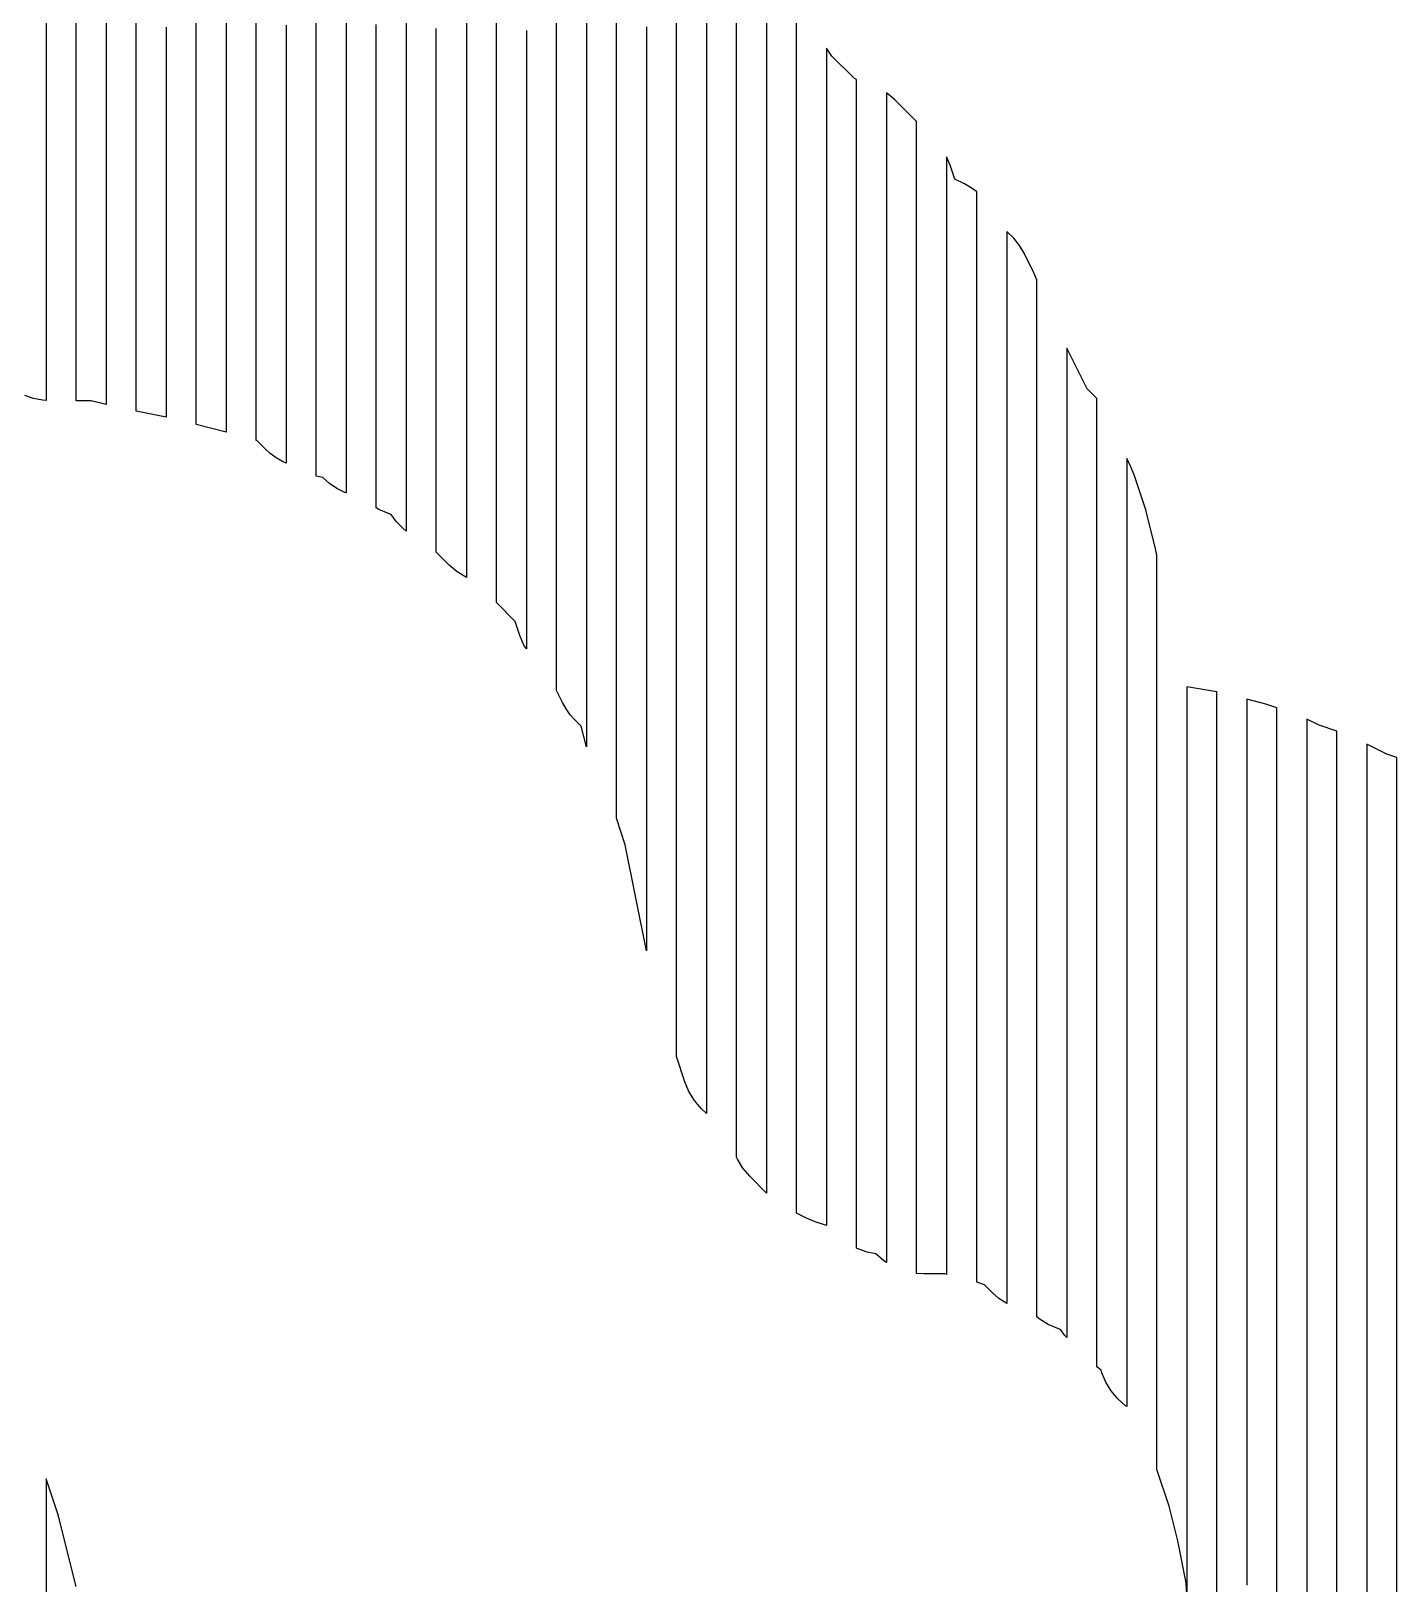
# Model space of a CAD drawing. Header units: metres. Extents: x -6 to 1890, y -8 to 898.
# Drawn here: x 1491.6 to 1673.6, y 435.6 to 642.5 of the extents above; entities that cross this region are included whole.
import ezdxf

# ---------------------------------------------------------------- set-up
doc = ezdxf.new("R2010")
doc.units = ezdxf.units.M
doc.layers.add('PASSADAS_COMPLETAS', color=1, linetype='CONTINUOUS')
doc.layers.add('PECAS_2D', color=3, linetype='CONTINUOUS')

msp = doc.modelspace()

# ---------------------------------------------------------------- linework, layer by layer
at = {"layer": 'PASSADAS_COMPLETAS'}
for points in [[(1493.578, 673.754), (1493.578, 606.275), (1493.578, 604.978), (1493.578, 603.68), (1493.578, 602.383), (1493.578, 601.085), (1493.578, 599.787), (1493.578, 598.49), (1493.578, 593.299), (1493.083, 593.331), (1491.91, 593.563), (1490.767, 593.95)], [(1501.578, 648.18), (1501.578, 603.071), (1501.578, 601.782), (1501.578, 600.493), (1501.578, 599.204), (1501.578, 597.916), (1501.578, 596.627), (1501.578, 592.76), (1499.599, 593.255), (1497.578, 593.255), (1497.578, 597.146), (1497.578, 598.443), (1497.578, 599.739), (1497.578, 601.036), (1497.578, 602.333), (1497.578, 603.63), (1497.578, 664.584)], [(1517.578, 644.949), (1517.578, 642.35), (1517.578, 639.752), (1517.578, 638.453), (1517.578, 637.153), (1517.578, 635.854), (1517.578, 634.555), (1517.578, 599.477), (1517.578, 598.178), (1517.578, 596.878), (1517.578, 595.579), (1517.578, 594.28), (1517.578, 592.981), (1517.578, 589.083), (1513.578, 590.083), (1513.578, 593.971), (1513.578, 595.267), (1513.578, 596.563), (1513.578, 597.859), (1513.578, 599.155), (1513.578, 600.451), (1513.578, 601.747), (1513.578, 634.145), (1513.578, 635.441), (1513.578, 636.737), (1513.578, 638.032), (1513.578, 639.328), (1513.578, 641.92), (1513.578, 649.696)], [(1589.578, 646.535), (1589.578, 640.078), (1589.578, 638.787), (1589.578, 636.204), (1589.578, 633.621), (1589.578, 631.039), (1589.578, 628.456), (1589.578, 625.873), (1589.578, 623.291), (1589.578, 620.708), (1589.578, 618.125), (1589.578, 615.543), (1589.578, 612.96), (1589.578, 610.377), (1589.578, 607.795), (1589.578, 605.212), (1589.578, 603.921), (1589.578, 602.629), (1589.578, 601.338), (1589.578, 600.047), (1589.578, 597.464), (1589.578, 507.071), (1589.578, 505.779), (1589.578, 503.197), (1589.578, 501.905), (1589.578, 500.614), (1589.578, 499.323), (1589.578, 498.031), (1589.578, 496.74), (1589.578, 487.701), (1587.352, 489.926), (1586.44, 490.991), (1585.699, 492.191), (1585.578, 492.477), (1585.578, 501.516), (1585.578, 502.808), (1585.578, 504.099), (1585.578, 505.39), (1585.578, 506.681), (1585.578, 507.973), (1585.578, 509.264), (1585.578, 510.555), (1585.578, 511.847), (1585.578, 513.138), (1585.578, 515.72), (1585.578, 517.012), (1585.578, 518.303), (1585.578, 600.945), (1585.578, 602.236), (1585.578, 603.527), (1585.578, 604.819), (1585.578, 606.11), (1585.578, 607.401), (1585.578, 609.984), (1585.578, 612.566), (1585.578, 615.149), (1585.578, 617.732), (1585.578, 620.314), (1585.578, 622.897), (1585.578, 625.479), (1585.578, 628.062), (1585.578, 630.644), (1585.578, 633.227), (1585.578, 635.81), (1585.578, 638.392), (1585.578, 640.975), (1585.578, 642.266), (1585.578, 648.722)], [(1509.578, 643.009), (1509.578, 641.71), (1509.578, 639.111), (1509.578, 637.812), (1509.578, 636.513), (1509.578, 635.214), (1509.578, 601.437), (1509.578, 600.138), (1509.578, 598.839), (1509.578, 597.54), (1509.578, 596.241), (1509.578, 594.942), (1509.578, 591.044), (1505.578, 591.844), (1505.578, 595.737), (1505.578, 597.034), (1505.578, 598.332), (1505.578, 599.629), (1505.578, 600.927), (1505.578, 602.224), (1505.578, 635.959), (1505.578, 637.257), (1505.578, 638.554), (1505.578, 639.852), (1505.578, 641.149), (1505.578, 642.447), (1505.578, 643.744)], [(1525.578, 643.306), (1525.578, 640.711), (1525.578, 638.117), (1525.578, 636.819), (1525.578, 635.522), (1525.578, 634.224), (1525.578, 632.927), (1525.578, 596.599), (1525.578, 595.301), (1525.578, 594.004), (1525.578, 592.706), (1525.578, 591.409), (1525.578, 590.112), (1525.578, 584.922), (1525.087, 585.167), (1524.24, 585.649), (1523.447, 586.221), (1522.722, 586.872), (1521.656, 587.938), (1521.578, 587.964), (1521.578, 591.849), (1521.578, 593.145), (1521.578, 594.44), (1521.578, 595.735), (1521.578, 597.03), (1521.578, 598.325), (1521.578, 634.588), (1521.578, 635.883), (1521.578, 637.179), (1521.578, 638.474), (1521.578, 639.769), (1521.578, 642.359), (1521.578, 644.949)], [(1533.578, 645.29), (1533.578, 641.431), (1533.578, 638.858), (1533.578, 636.286), (1533.578, 634.999), (1533.578, 633.713), (1533.578, 632.427), (1533.578, 631.14), (1533.578, 592.551), (1533.578, 591.264), (1533.578, 589.978), (1533.578, 588.692), (1533.578, 587.405), (1533.578, 580.974), (1533.381, 581.042), (1532.321, 581.572), (1531.342, 582.232), (1530.468, 583.004), (1529.578, 583.179), (1529.578, 588.371), (1529.578, 589.669), (1529.578, 590.968), (1529.578, 592.266), (1529.578, 593.564), (1529.578, 594.862), (1529.578, 597.458), (1529.578, 632.508), (1529.578, 633.806), (1529.578, 635.104), (1529.578, 636.402), (1529.578, 638.999), (1529.578, 641.595), (1529.578, 644.191)], [(1541.578, 643.621), (1541.578, 641.015), (1541.578, 638.41), (1541.578, 635.804), (1541.578, 634.502), (1541.578, 633.199), (1541.578, 631.896), (1541.578, 630.594), (1541.578, 629.291), (1541.578, 627.988), (1541.578, 588.906), (1541.578, 587.604), (1541.578, 586.301), (1541.578, 584.998), (1541.578, 583.695), (1541.578, 582.393), (1541.578, 575.879), (1541.148, 576.217), (1540.291, 577.106), (1539.57, 578.089), (1539.205, 578.211), (1537.913, 578.755), (1537.578, 578.962), (1537.578, 584.115), (1537.578, 585.404), (1537.578, 586.692), (1537.578, 587.98), (1537.578, 589.269), (1537.578, 590.557), (1537.578, 591.845), (1537.578, 629.206), (1537.578, 631.783), (1537.578, 633.071), (1537.578, 634.359), (1537.578, 635.648), (1537.578, 638.224), (1537.578, 640.801), (1537.578, 643.378)], [(1549.578, 644.485), (1549.578, 641.906), (1549.578, 639.327), (1549.578, 636.748), (1549.578, 634.169), (1549.578, 631.59), (1549.578, 630.3), (1549.578, 629.011), (1549.578, 627.721), (1549.578, 626.432), (1549.578, 625.142), (1549.578, 583.878), (1549.578, 582.589), (1549.578, 581.299), (1549.578, 580.01), (1549.578, 578.72), (1549.578, 577.431), (1549.578, 576.141), (1549.578, 569.694), (1548.346, 570.449), (1547.281, 571.361), (1545.578, 573.064), (1545.578, 579.526), (1545.578, 580.819), (1545.578, 582.111), (1545.578, 583.404), (1545.578, 584.696), (1545.578, 585.989), (1545.578, 587.281), (1545.578, 627.347), (1545.578, 628.639), (1545.578, 629.932), (1545.578, 631.224), (1545.578, 632.517), (1545.578, 635.102), (1545.578, 637.686), (1545.578, 640.271), (1545.578, 642.856)], [(1557.578, 642.56), (1557.578, 639.986), (1557.578, 637.412), (1557.578, 634.838), (1557.578, 632.264), (1557.578, 629.69), (1557.578, 628.403), (1557.578, 627.115), (1557.578, 625.828), (1557.578, 624.541), (1557.578, 623.254), (1557.578, 621.967), (1557.578, 578.206), (1557.578, 576.919), (1557.578, 575.632), (1557.578, 574.345), (1557.578, 573.058), (1557.578, 571.771), (1557.578, 570.484), (1557.578, 569.196), (1557.578, 560.187), (1557.261, 560.699), (1556.717, 561.992), (1556.103, 563.831), (1553.578, 566.357), (1553.578, 572.788), (1553.578, 574.074), (1553.578, 575.36), (1553.578, 576.646), (1553.578, 577.932), (1553.578, 579.218), (1553.578, 580.504), (1553.578, 581.791), (1553.578, 624.233), (1553.578, 625.52), (1553.578, 626.806), (1553.578, 628.092), (1553.578, 631.95), (1553.578, 634.523), (1553.578, 637.095), (1553.578, 639.667), (1553.578, 642.239), (1553.578, 644.812)], [(1565.578, 644.642), (1565.578, 642.042), (1565.578, 639.441), (1565.578, 636.841), (1565.578, 634.24), (1565.578, 631.64), (1565.578, 629.039), (1565.578, 626.439), (1565.578, 623.838), (1565.578, 622.538), (1565.578, 621.238), (1565.578, 619.937), (1565.578, 618.637), (1565.578, 617.337), (1565.578, 567.928), (1565.578, 566.627), (1565.578, 565.327), (1565.578, 564.027), (1565.578, 562.727), (1565.578, 561.426), (1565.578, 560.126), (1565.578, 558.826), (1565.578, 547.124), (1564.888, 549.876), (1564.085, 550.679), (1563.434, 551.404), (1562.863, 552.197), (1562.381, 553.044), (1561.578, 554.65), (1561.578, 564.944), (1561.578, 566.23), (1561.578, 567.517), (1561.578, 568.804), (1561.578, 570.091), (1561.578, 571.377), (1561.578, 573.951), (1561.578, 575.238), (1561.578, 620.274), (1561.578, 621.561), (1561.578, 622.848), (1561.578, 624.135), (1561.578, 626.708), (1561.578, 631.855), (1561.578, 634.429), (1561.578, 637.002), (1561.578, 639.576), (1561.578, 642.149), (1561.578, 644.723)], [(1573.578, 643.047), (1573.578, 640.456), (1573.578, 637.865), (1573.578, 635.274), (1573.578, 632.684), (1573.578, 630.093), (1573.578, 627.502), (1573.578, 624.911), (1573.578, 622.32), (1573.578, 619.729), (1573.578, 618.434), (1573.578, 617.139), (1573.578, 615.843), (1573.578, 614.548), (1573.578, 613.252), (1573.578, 554.959), (1573.578, 553.663), (1573.578, 552.368), (1573.578, 551.072), (1573.578, 549.777), (1573.578, 548.482), (1573.578, 547.186), (1573.578, 545.891), (1573.578, 544.595), (1573.578, 543.3), (1573.578, 519.982), (1570.756, 534.092), (1569.578, 537.626), (1569.578, 551.843), (1569.578, 553.135), (1569.578, 554.428), (1569.578, 555.72), (1569.578, 557.013), (1569.578, 558.305), (1569.578, 559.598), (1569.578, 560.89), (1569.578, 562.183), (1569.578, 564.767), (1569.578, 615.173), (1569.578, 616.465), (1569.578, 617.757), (1569.578, 619.05), (1569.578, 620.342), (1569.578, 622.927), (1569.578, 625.512), (1569.578, 628.097), (1569.578, 630.682), (1569.578, 633.267), (1569.578, 635.852), (1569.578, 639.729), (1569.578, 642.314), (1569.578, 644.899)], [(1581.578, 644.242), (1581.578, 641.659), (1581.578, 639.076), (1581.578, 636.492), (1581.578, 633.909), (1581.578, 631.326), (1581.578, 628.742), (1581.578, 626.159), (1581.578, 623.576), (1581.578, 620.992), (1581.578, 618.409), (1581.578, 615.826), (1581.578, 613.243), (1581.578, 610.659), (1581.578, 609.368), (1581.578, 608.076), (1581.578, 606.784), (1581.578, 605.493), (1581.578, 537.035), (1581.578, 535.744), (1581.578, 530.577), (1581.578, 529.285), (1581.578, 527.994), (1581.578, 524.119), (1581.578, 522.827), (1581.578, 521.536), (1581.578, 520.244), (1581.578, 517.661), (1581.578, 516.369), (1581.578, 515.077), (1581.578, 513.786), (1581.578, 512.494), (1581.578, 498.286), (1580.889, 498.975), (1579.977, 500.039), (1579.236, 501.239), (1578.691, 502.532), (1577.578, 505.871), (1577.578, 533.068), (1577.578, 534.364), (1577.578, 535.659), (1577.578, 536.954), (1577.578, 538.249), (1577.578, 539.544), (1577.578, 540.839), (1577.578, 542.134), (1577.578, 543.43), (1577.578, 544.725), (1577.578, 546.02), (1577.578, 547.315), (1577.578, 609.482), (1577.578, 610.777), (1577.578, 612.072), (1577.578, 613.367), (1577.578, 615.958), (1577.578, 618.548), (1577.578, 621.138), (1577.578, 623.728), (1577.578, 626.319), (1577.578, 628.909), (1577.578, 631.499), (1577.578, 634.09), (1577.578, 636.68), (1577.578, 639.27), (1577.578, 641.86), (1577.578, 644.451)], [(1649.578, 398.546), (1649.578, 445.319), (1649.578, 446.618), (1649.578, 447.917), (1649.578, 449.216), (1649.578, 450.516), (1649.578, 451.815), (1649.578, 453.114), (1649.578, 454.413), (1649.578, 455.713), (1649.578, 457.012), (1649.578, 458.311), (1649.578, 459.61), (1649.578, 464.807), (1649.578, 512.879), (1649.578, 514.179), (1649.578, 515.478), (1649.578, 516.777), (1649.578, 518.076), (1649.578, 520.675), (1649.578, 524.573), (1649.578, 527.171), (1649.578, 529.77), (1649.578, 532.368), (1649.578, 534.967), (1649.578, 537.565), (1649.578, 540.164), (1649.578, 542.762), (1649.578, 545.36), (1649.578, 547.959), (1649.578, 549.258), (1649.578, 554.455), (1645.578, 555.122), (1645.578, 549.919), (1645.578, 548.619), (1645.578, 546.017), (1645.578, 543.416), (1645.578, 540.815), (1645.578, 538.213), (1645.578, 535.612), (1645.578, 533.011), (1645.578, 530.409), (1645.578, 527.808), (1645.578, 525.207), (1645.578, 522.605), (1645.578, 520.004), (1645.578, 518.703), (1645.578, 517.403), (1645.578, 516.102), (1645.578, 514.801), (1645.578, 467.977), (1645.578, 466.676), (1645.578, 465.376), (1645.578, 464.075), (1645.578, 462.774), (1645.578, 461.474), (1645.578, 460.173), (1645.578, 458.872), (1645.578, 457.572), (1645.578, 456.271), (1645.578, 434.16), (1645.49, 435.75), (1644.366, 441.367), (1643.211, 445.988), (1641.578, 450.887), (1641.578, 462.547), (1641.578, 463.843), (1641.578, 465.138), (1641.578, 466.434), (1641.578, 467.73), (1641.578, 469.025), (1641.578, 470.321), (1641.578, 471.616), (1641.578, 472.912), (1641.578, 516.961), (1641.578, 518.257), (1641.578, 519.552), (1641.578, 520.848), (1641.578, 524.734), (1641.578, 527.326), (1641.578, 529.917), (1641.578, 532.508), (1641.578, 535.099), (1641.578, 537.69), (1641.578, 540.281), (1641.578, 542.872), (1641.578, 545.463), (1641.578, 549.35), (1641.578, 550.646), (1641.578, 572.67), (1641.394, 573.539), (1640.101, 578.71), (1639.906, 579.38), (1638.613, 583.258), (1638.119, 584.45), (1637.578, 585.533), (1637.578, 567.495), (1637.578, 566.207), (1637.578, 563.63), (1637.578, 561.053), (1637.578, 559.765), (1637.578, 558.476), (1637.578, 557.188), (1637.578, 555.899), (1637.578, 554.611), (1637.578, 553.323), (1637.578, 550.746), (1637.578, 549.457), (1637.578, 548.169), (1637.578, 546.881), (1637.578, 545.592), (1637.578, 544.304), (1637.578, 540.438), (1637.578, 537.862), (1637.578, 535.285), (1637.578, 532.708), (1637.578, 530.131), (1637.578, 527.554), (1637.578, 524.977), (1637.578, 522.401), (1637.578, 521.112), (1637.578, 519.824), (1637.578, 518.535), (1637.578, 477.306), (1637.578, 474.729), (1637.578, 473.441), (1637.578, 472.152), (1637.578, 470.864), (1637.578, 469.575), (1637.578, 468.287), (1637.578, 459.268), (1637.429, 459.364), (1636.396, 460.272), (1635.508, 461.332), (1634.795, 462.506), (1634.273, 463.753), (1634.151, 464.119), (1633.578, 464.528), (1633.578, 472.269), (1633.578, 473.559), (1633.578, 474.849), (1633.578, 476.139), (1633.578, 477.429), (1633.578, 478.719), (1633.578, 480.009), (1633.578, 518.709), (1633.578, 519.999), (1633.578, 521.289), (1633.578, 522.579), (1633.578, 525.159), (1633.578, 527.739), (1633.578, 530.319), (1633.578, 532.899), (1633.578, 536.769), (1633.578, 538.059), (1633.578, 539.349), (1633.578, 540.639), (1633.578, 541.929), (1633.578, 543.219), (1633.578, 544.509), (1633.578, 548.379), (1633.578, 549.669), (1633.578, 550.959), (1633.578, 553.539), (1633.578, 554.829), (1633.578, 557.409), (1633.578, 558.7), (1633.578, 559.99), (1633.578, 561.28), (1633.578, 563.86), (1633.578, 566.44), (1633.578, 569.02), (1633.578, 571.6), (1633.578, 572.89), (1633.578, 575.47), (1633.578, 578.05), (1633.578, 580.63), (1633.578, 581.92), (1633.578, 593.53), (1632.289, 594.819), (1629.578, 600.24), (1629.578, 591.195), (1629.578, 589.903), (1629.578, 587.318), (1629.578, 586.026), (1629.578, 583.441), (1629.578, 580.857), (1629.578, 578.273), (1629.578, 576.98), (1629.578, 574.396), (1629.578, 571.811), (1629.578, 569.227), (1629.578, 566.642), (1629.578, 564.058), (1629.578, 561.473), (1629.578, 560.181), (1629.578, 557.597), (1629.578, 555.012), (1629.578, 553.72), (1629.578, 551.136), (1629.578, 548.551), (1629.578, 547.259), (1629.578, 545.967), (1629.578, 544.674), (1629.578, 543.382), (1629.578, 542.09), (1629.578, 539.505), (1629.578, 538.213), (1629.578, 536.921), (1629.578, 535.629), (1629.578, 534.336), (1629.578, 533.044), (1629.578, 531.752), (1629.578, 530.46), (1629.578, 526.583), (1629.578, 523.999), (1629.578, 522.706), (1629.578, 521.414), (1629.578, 520.122), (1629.578, 482.647), (1629.578, 481.355), (1629.578, 480.063), (1629.578, 478.77), (1629.578, 477.478), (1629.578, 476.186), (1629.578, 474.894), (1629.578, 468.433), (1629.342, 468.696), (1628.76, 469.51), (1628.395, 469.631), (1627.103, 470.176), (1625.903, 470.918), (1625.578, 471.196), (1625.578, 476.361), (1625.578, 477.653), (1625.578, 478.944), (1625.578, 480.236), (1625.578, 481.527), (1625.578, 482.818), (1625.578, 520.268), (1625.578, 521.56), (1625.578, 522.851), (1625.578, 524.143), (1625.578, 526.725), (1625.578, 528.017), (1625.578, 529.308), (1625.578, 530.599), (1625.578, 531.891), (1625.578, 533.182), (1625.578, 535.765), (1625.578, 538.348), (1625.578, 539.639), (1625.578, 540.931), (1625.578, 542.222), (1625.578, 543.513), (1625.578, 546.096), (1625.578, 548.679), (1625.578, 549.97), (1625.578, 552.553), (1625.578, 555.136), (1625.578, 557.719), (1625.578, 560.301), (1625.578, 562.884), (1625.578, 565.467), (1625.578, 568.05), (1625.578, 570.632), (1625.578, 573.215), (1625.578, 575.798), (1625.578, 578.381), (1625.578, 580.963), (1625.578, 583.546), (1625.578, 586.129), (1625.578, 588.712), (1625.578, 592.586), (1625.578, 595.169), (1625.578, 597.751), (1625.578, 599.043), (1625.578, 609.374), (1625.193, 610.302), (1623.901, 612.888), (1623.28, 613.944), (1622.516, 614.916), (1621.578, 615.811), (1621.578, 606.721), (1621.578, 605.422), (1621.578, 602.825), (1621.578, 600.227), (1621.578, 597.63), (1621.578, 595.033), (1621.578, 592.436), (1621.578, 589.838), (1621.578, 587.241), (1621.578, 584.644), (1621.578, 582.046), (1621.578, 579.449), (1621.578, 576.852), (1621.578, 574.254), (1621.578, 571.657), (1621.578, 569.06), (1621.578, 566.462), (1621.578, 563.865), (1621.578, 561.268), (1621.578, 558.67), (1621.578, 556.073), (1621.578, 553.476), (1621.578, 550.878), (1621.578, 548.281), (1621.578, 545.684), (1621.578, 543.086), (1621.578, 541.788), (1621.578, 540.489), (1621.578, 539.19), (1621.578, 537.892), (1621.578, 536.593), (1621.578, 535.294), (1621.578, 533.996), (1621.578, 532.697), (1621.578, 531.398), (1621.578, 530.1), (1621.578, 527.503), (1621.578, 526.204), (1621.578, 524.905), (1621.578, 523.607), (1621.578, 522.308), (1621.578, 484.647), (1621.578, 483.348), (1621.578, 482.049), (1621.578, 480.751), (1621.578, 479.452), (1621.578, 478.153), (1621.578, 472.959), (1620.541, 473.647), (1619.668, 474.415), (1618.601, 475.481), (1617.578, 475.822), (1617.578, 479.713), (1617.578, 481.009), (1617.578, 482.306), (1617.578, 483.603), (1617.578, 484.9), (1617.578, 488.79), (1617.578, 545.849), (1617.578, 547.146), (1617.578, 548.443), (1617.578, 549.74), (1617.578, 551.037), (1617.578, 553.63), (1617.578, 554.927), (1617.578, 556.224), (1617.578, 558.817), (1617.578, 561.411), (1617.578, 564.005), (1617.578, 567.895), (1617.578, 570.489), (1617.578, 573.082), (1617.578, 575.676), (1617.578, 578.269), (1617.578, 580.863), (1617.578, 583.457), (1617.578, 586.05), (1617.578, 588.644), (1617.578, 591.237), (1617.578, 593.831), (1617.578, 596.424), (1617.578, 599.018), (1617.578, 601.612), (1617.578, 604.205), (1617.578, 606.799), (1617.578, 609.393), (1617.578, 610.689), (1617.578, 611.986), (1617.578, 621.064), (1616.967, 621.536), (1615.953, 622.128), (1614.667, 622.782), (1614.054, 624.622), (1613.578, 625.75), (1613.578, 617.982), (1613.578, 616.687), (1613.578, 614.098), (1613.578, 611.509), (1613.578, 608.919), (1613.578, 606.33), (1613.578, 603.741), (1613.578, 601.151), (1613.578, 598.562), (1613.578, 595.973), (1613.578, 593.383), (1613.578, 590.794), (1613.578, 588.205), (1613.578, 585.615), (1613.578, 583.026), (1613.578, 580.437), (1613.578, 577.847), (1613.578, 575.258), (1613.578, 572.669), (1613.578, 570.079), (1613.578, 567.49), (1613.578, 566.195), (1613.578, 564.901), (1613.578, 563.606), (1613.578, 562.311), (1613.578, 561.016), (1613.578, 559.722), (1613.578, 558.427), (1613.578, 487.22), (1613.578, 485.925), (1613.578, 484.631), (1613.578, 483.336), (1613.578, 482.041), (1613.578, 480.747), (1613.578, 476.863), (1613.349, 476.92), (1610.591, 476.92), (1609.578, 476.999), (1609.578, 482.157), (1609.578, 483.447), (1609.578, 484.736), (1609.578, 486.026), (1609.578, 487.315), (1609.578, 488.605), (1609.578, 489.894), (1609.578, 567.268), (1609.578, 568.557), (1609.578, 569.847), (1609.578, 571.136), (1609.578, 572.426), (1609.578, 573.716), (1609.578, 575.005), (1609.578, 580.163), (1609.578, 582.742), (1609.578, 585.322), (1609.578, 587.901), (1609.578, 590.48), (1609.578, 595.638), (1609.578, 598.217), (1609.578, 600.796), (1609.578, 603.375), (1609.578, 605.954), (1609.578, 608.534), (1609.578, 611.113), (1609.578, 613.692), (1609.578, 616.271), (1609.578, 618.85), (1609.578, 621.429), (1609.578, 622.719), (1609.578, 630.456), (1606.685, 633.349), (1605.578, 634.287), (1605.578, 626.496), (1605.578, 625.197), (1605.578, 622.6), (1605.578, 620.002), (1605.578, 617.405), (1605.578, 614.808), (1605.578, 612.211), (1605.578, 609.614), (1605.578, 607.016), (1605.578, 604.419), (1605.578, 601.822), (1605.578, 599.225), (1605.578, 596.627), (1605.578, 594.03), (1605.578, 591.433), (1605.578, 588.836), (1605.578, 586.238), (1605.578, 583.641), (1605.578, 582.343), (1605.578, 581.044), (1605.578, 579.745), (1605.578, 578.447), (1605.578, 577.148), (1605.578, 575.849), (1605.578, 491.439), (1605.578, 490.141), (1605.578, 488.842), (1605.578, 487.543), (1605.578, 486.245), (1605.578, 484.946), (1605.578, 483.648), (1605.578, 478.453), (1605.228, 478.668), (1604.147, 479.595), (1603.008, 479.831), (1601.895, 480.216), (1601.578, 480.374), (1601.578, 485.564), (1601.578, 486.861), (1601.578, 488.159), (1601.578, 489.456), (1601.578, 490.753), (1601.578, 492.051), (1601.578, 493.348), (1601.578, 581.573), (1601.578, 582.87), (1601.578, 585.465), (1601.578, 586.762), (1601.578, 588.06), (1601.578, 590.655), (1601.578, 593.249), (1601.578, 595.844), (1601.578, 598.439), (1601.578, 601.034), (1601.578, 603.629), (1601.578, 606.224), (1601.578, 608.818), (1601.578, 611.413), (1601.578, 614.008), (1601.578, 616.603), (1601.578, 619.198), (1601.578, 621.793), (1601.578, 624.387), (1601.578, 626.982), (1601.578, 629.577), (1601.578, 630.875), (1601.578, 636.064), (1601.288, 636.161), (1598.274, 639.175), (1597.578, 640.219), (1597.578, 633.737), (1597.578, 632.44), (1597.578, 629.847), (1597.578, 627.254), (1597.578, 624.661), (1597.578, 622.069), (1597.578, 619.476), (1597.578, 616.883), (1597.578, 614.29), (1597.578, 611.697), (1597.578, 609.104), (1597.578, 606.511), (1597.578, 603.919), (1597.578, 601.326), (1597.578, 598.733), (1597.578, 596.14), (1597.578, 593.547), (1597.578, 592.251), (1597.578, 590.954), (1597.578, 589.658), (1597.578, 588.361), (1597.578, 496.315), (1597.578, 495.019), (1597.578, 493.722), (1597.578, 492.426), (1597.578, 491.129), (1597.578, 489.833), (1597.578, 488.536), (1597.578, 483.351), (1596.08, 483.85), (1594.888, 484.344), (1593.578, 484.999), (1593.578, 491.445), (1593.578, 492.735), (1593.578, 494.024), (1593.578, 495.313), (1593.578, 496.603), (1593.578, 497.892), (1593.578, 499.181), (1593.578, 500.47), (1593.578, 501.76), (1593.578, 593.301), (1593.578, 594.59), (1593.578, 595.879), (1593.578, 597.169), (1593.578, 598.458), (1593.578, 599.747), (1593.578, 602.326), (1593.578, 604.905), (1593.578, 607.483), (1593.578, 610.062), (1593.578, 612.64), (1593.578, 615.219), (1593.578, 617.798), (1593.578, 620.376), (1593.578, 622.955), (1593.578, 625.534), (1593.578, 628.112), (1593.578, 630.691), (1593.578, 633.269), (1593.578, 635.848), (1593.578, 637.137), (1593.578, 644.873)], [(1657.578, 414.671), (1657.578, 436.749), (1657.578, 438.048), (1657.578, 509.478), (1657.578, 510.777), (1657.578, 512.076), (1657.578, 513.374), (1657.578, 515.972), (1657.578, 518.569), (1657.578, 521.167), (1657.578, 523.764), (1657.578, 526.362), (1657.578, 528.959), (1657.578, 531.556), (1657.578, 534.154), (1657.578, 536.751), (1657.578, 539.349), (1657.578, 541.946), (1657.578, 544.544), (1657.578, 545.842), (1657.578, 547.141), (1657.578, 552.336), (1656.125, 552.821), (1655.454, 553.016), (1653.578, 553.485), (1653.578, 548.298), (1653.578, 547.001), (1653.578, 544.407), (1653.578, 541.814), (1653.578, 539.22), (1653.578, 536.627), (1653.578, 534.033), (1653.578, 531.439), (1653.578, 528.846), (1653.578, 526.252), (1653.578, 523.659), (1653.578, 521.065), (1653.578, 518.471), (1653.578, 515.878), (1653.578, 514.581), (1653.578, 513.284), (1653.578, 511.987), (1653.578, 510.691), (1653.578, 453.632), (1653.578, 452.335), (1653.578, 448.444), (1653.578, 447.148), (1653.578, 443.257), (1653.578, 441.96), (1653.578, 440.664), (1653.578, 436.773), (1653.578, 435.476)], [(1665.578, 392.446), (1665.578, 501.294), (1665.578, 502.59), (1665.578, 503.885), (1665.578, 505.181), (1665.578, 506.477), (1665.578, 507.773), (1665.578, 510.364), (1665.578, 512.956), (1665.578, 515.548), (1665.578, 518.139), (1665.578, 520.731), (1665.578, 523.322), (1665.578, 525.914), (1665.578, 528.506), (1665.578, 531.097), (1665.578, 533.689), (1665.578, 537.576), (1665.578, 540.168), (1665.578, 542.76), (1665.578, 544.055), (1665.578, 549.239), (1663.201, 550.031), (1661.578, 550.842), (1661.578, 545.65), (1661.578, 544.352), (1661.578, 541.756), (1661.578, 539.16), (1661.578, 536.564), (1661.578, 533.968), (1661.578, 531.372), (1661.578, 528.776), (1661.578, 526.18), (1661.578, 523.584), (1661.578, 520.988), (1661.578, 518.392), (1661.578, 515.796), (1661.578, 513.2), (1661.578, 510.603), (1661.578, 509.305), (1661.578, 508.007), (1661.578, 506.709), (1661.578, 401.569)], [(1673.578, 393.365), (1673.578, 494.068), (1673.578, 495.359), (1673.578, 496.65), (1673.578, 497.941), (1673.578, 499.232), (1673.578, 501.814), (1673.578, 504.396), (1673.578, 506.978), (1673.578, 509.56), (1673.578, 512.143), (1673.578, 514.725), (1673.578, 517.307), (1673.578, 519.889), (1673.578, 522.471), (1673.578, 525.053), (1673.578, 527.635), (1673.578, 530.217), (1673.578, 532.8), (1673.578, 535.382), (1673.578, 537.964), (1673.578, 539.255), (1673.578, 540.546), (1673.578, 545.71), (1672.25, 546.153), (1669.578, 547.489), (1669.578, 542.314), (1669.578, 541.021), (1669.578, 538.433), (1669.578, 535.846), (1669.578, 533.258), (1669.578, 530.671), (1669.578, 528.084), (1669.578, 525.497), (1669.578, 521.616), (1669.578, 519.028), (1669.578, 516.441), (1669.578, 513.854), (1669.578, 511.266), (1669.578, 508.679), (1669.578, 506.092), (1669.578, 503.504), (1669.578, 502.211), (1669.578, 500.917), (1669.578, 499.623), (1669.578, 498.33), (1669.578, 388.368)], [(1497.578, 435.281), (1495.329, 444.278), (1495.133, 444.949), (1493.578, 449.615), (1493.578, 431.398)]]:
    msp.add_lwpolyline(points, dxfattribs=at)
at = {"layer": 'PECAS_2D'}
for points in [[(1493.578, 673.754), (1493.578, 606.275), (1493.578, 604.978), (1493.578, 603.68), (1493.578, 602.383), (1493.578, 601.085), (1493.578, 599.787), (1493.578, 598.49), (1493.578, 593.299), (1493.083, 593.331), (1491.91, 593.563), (1490.767, 593.95)], [(1501.578, 648.18), (1501.578, 603.071), (1501.578, 601.782), (1501.578, 600.493), (1501.578, 599.204), (1501.578, 597.916), (1501.578, 596.627), (1501.578, 592.76), (1499.599, 593.255), (1497.578, 593.255), (1497.578, 597.146), (1497.578, 598.443), (1497.578, 599.739), (1497.578, 601.036), (1497.578, 602.333), (1497.578, 603.63), (1497.578, 664.584)], [(1517.578, 644.949), (1517.578, 642.35), (1517.578, 639.752), (1517.578, 638.453), (1517.578, 637.153), (1517.578, 635.854), (1517.578, 634.555), (1517.578, 599.477), (1517.578, 598.178), (1517.578, 596.878), (1517.578, 595.579), (1517.578, 594.28), (1517.578, 592.981), (1517.578, 589.083), (1513.578, 590.083), (1513.578, 593.971), (1513.578, 595.267), (1513.578, 596.563), (1513.578, 597.859), (1513.578, 599.155), (1513.578, 600.451), (1513.578, 601.747), (1513.578, 634.145), (1513.578, 635.441), (1513.578, 636.737), (1513.578, 638.032), (1513.578, 639.328), (1513.578, 641.92), (1513.578, 649.696)], [(1589.578, 646.535), (1589.578, 640.078), (1589.578, 638.787), (1589.578, 636.204), (1589.578, 633.621), (1589.578, 631.039), (1589.578, 628.456), (1589.578, 625.873), (1589.578, 623.291), (1589.578, 620.708), (1589.578, 618.125), (1589.578, 615.543), (1589.578, 612.96), (1589.578, 610.377), (1589.578, 607.795), (1589.578, 605.212), (1589.578, 603.921), (1589.578, 602.629), (1589.578, 601.338), (1589.578, 600.047), (1589.578, 597.464), (1589.578, 507.071), (1589.578, 505.779), (1589.578, 503.197), (1589.578, 501.905), (1589.578, 500.614), (1589.578, 499.323), (1589.578, 498.031), (1589.578, 496.74), (1589.578, 487.701), (1587.352, 489.926), (1586.44, 490.991), (1585.699, 492.191), (1585.578, 492.477), (1585.578, 501.516), (1585.578, 502.808), (1585.578, 504.099), (1585.578, 505.39), (1585.578, 506.681), (1585.578, 507.973), (1585.578, 509.264), (1585.578, 510.555), (1585.578, 511.847), (1585.578, 513.138), (1585.578, 515.72), (1585.578, 517.012), (1585.578, 518.303), (1585.578, 600.945), (1585.578, 602.236), (1585.578, 603.527), (1585.578, 604.819), (1585.578, 606.11), (1585.578, 607.401), (1585.578, 609.984), (1585.578, 612.566), (1585.578, 615.149), (1585.578, 617.732), (1585.578, 620.314), (1585.578, 622.897), (1585.578, 625.479), (1585.578, 628.062), (1585.578, 630.644), (1585.578, 633.227), (1585.578, 635.81), (1585.578, 638.392), (1585.578, 640.975), (1585.578, 642.266), (1585.578, 648.722)], [(1509.578, 643.009), (1509.578, 641.71), (1509.578, 639.111), (1509.578, 637.812), (1509.578, 636.513), (1509.578, 635.214), (1509.578, 601.437), (1509.578, 600.138), (1509.578, 598.839), (1509.578, 597.54), (1509.578, 596.241), (1509.578, 594.942), (1509.578, 591.044), (1505.578, 591.844), (1505.578, 595.737), (1505.578, 597.034), (1505.578, 598.332), (1505.578, 599.629), (1505.578, 600.927), (1505.578, 602.224), (1505.578, 635.959), (1505.578, 637.257), (1505.578, 638.554), (1505.578, 639.852), (1505.578, 641.149), (1505.578, 642.447), (1505.578, 643.744)], [(1525.578, 643.306), (1525.578, 640.711), (1525.578, 638.117), (1525.578, 636.819), (1525.578, 635.522), (1525.578, 634.224), (1525.578, 632.927), (1525.578, 596.599), (1525.578, 595.301), (1525.578, 594.004), (1525.578, 592.706), (1525.578, 591.409), (1525.578, 590.112), (1525.578, 584.922), (1525.087, 585.167), (1524.24, 585.649), (1523.447, 586.221), (1522.722, 586.872), (1521.656, 587.938), (1521.578, 587.964), (1521.578, 591.849), (1521.578, 593.145), (1521.578, 594.44), (1521.578, 595.735), (1521.578, 597.03), (1521.578, 598.325), (1521.578, 634.588), (1521.578, 635.883), (1521.578, 637.179), (1521.578, 638.474), (1521.578, 639.769), (1521.578, 642.359), (1521.578, 644.949)], [(1533.578, 645.29), (1533.578, 641.431), (1533.578, 638.858), (1533.578, 636.286), (1533.578, 634.999), (1533.578, 633.713), (1533.578, 632.427), (1533.578, 631.14), (1533.578, 592.551), (1533.578, 591.264), (1533.578, 589.978), (1533.578, 588.692), (1533.578, 587.405), (1533.578, 580.974), (1533.381, 581.042), (1532.321, 581.572), (1531.342, 582.232), (1530.468, 583.004), (1529.578, 583.179), (1529.578, 588.371), (1529.578, 589.669), (1529.578, 590.968), (1529.578, 592.266), (1529.578, 593.564), (1529.578, 594.862), (1529.578, 597.458), (1529.578, 632.508), (1529.578, 633.806), (1529.578, 635.104), (1529.578, 636.402), (1529.578, 638.999), (1529.578, 641.595), (1529.578, 644.191)], [(1541.578, 643.621), (1541.578, 641.015), (1541.578, 638.41), (1541.578, 635.804), (1541.578, 634.502), (1541.578, 633.199), (1541.578, 631.896), (1541.578, 630.594), (1541.578, 629.291), (1541.578, 627.988), (1541.578, 588.906), (1541.578, 587.604), (1541.578, 586.301), (1541.578, 584.998), (1541.578, 583.695), (1541.578, 582.393), (1541.578, 575.879), (1541.148, 576.217), (1540.291, 577.106), (1539.57, 578.089), (1539.205, 578.211), (1537.913, 578.755), (1537.578, 578.962), (1537.578, 584.115), (1537.578, 585.404), (1537.578, 586.692), (1537.578, 587.98), (1537.578, 589.269), (1537.578, 590.557), (1537.578, 591.845), (1537.578, 629.206), (1537.578, 631.783), (1537.578, 633.071), (1537.578, 634.359), (1537.578, 635.648), (1537.578, 638.224), (1537.578, 640.801), (1537.578, 643.378)], [(1549.578, 644.485), (1549.578, 641.906), (1549.578, 639.327), (1549.578, 636.748), (1549.578, 634.169), (1549.578, 631.59), (1549.578, 630.3), (1549.578, 629.011), (1549.578, 627.721), (1549.578, 626.432), (1549.578, 625.142), (1549.578, 583.878), (1549.578, 582.589), (1549.578, 581.299), (1549.578, 580.01), (1549.578, 578.72), (1549.578, 577.431), (1549.578, 576.141), (1549.578, 569.694), (1548.346, 570.449), (1547.281, 571.361), (1545.578, 573.064), (1545.578, 579.526), (1545.578, 580.819), (1545.578, 582.111), (1545.578, 583.404), (1545.578, 584.696), (1545.578, 585.989), (1545.578, 587.281), (1545.578, 627.347), (1545.578, 628.639), (1545.578, 629.932), (1545.578, 631.224), (1545.578, 632.517), (1545.578, 635.102), (1545.578, 637.686), (1545.578, 640.271), (1545.578, 642.856)], [(1557.578, 642.56), (1557.578, 639.986), (1557.578, 637.412), (1557.578, 634.838), (1557.578, 632.264), (1557.578, 629.69), (1557.578, 628.403), (1557.578, 627.115), (1557.578, 625.828), (1557.578, 624.541), (1557.578, 623.254), (1557.578, 621.967), (1557.578, 578.206), (1557.578, 576.919), (1557.578, 575.632), (1557.578, 574.345), (1557.578, 573.058), (1557.578, 571.771), (1557.578, 570.484), (1557.578, 569.196), (1557.578, 560.187), (1557.261, 560.699), (1556.717, 561.992), (1556.103, 563.831), (1553.578, 566.357), (1553.578, 572.788), (1553.578, 574.074), (1553.578, 575.36), (1553.578, 576.646), (1553.578, 577.932), (1553.578, 579.218), (1553.578, 580.504), (1553.578, 581.791), (1553.578, 624.233), (1553.578, 625.52), (1553.578, 626.806), (1553.578, 628.092), (1553.578, 631.95), (1553.578, 634.523), (1553.578, 637.095), (1553.578, 639.667), (1553.578, 642.239), (1553.578, 644.812)], [(1565.578, 644.642), (1565.578, 642.042), (1565.578, 639.441), (1565.578, 636.841), (1565.578, 634.24), (1565.578, 631.64), (1565.578, 629.039), (1565.578, 626.439), (1565.578, 623.838), (1565.578, 622.538), (1565.578, 621.238), (1565.578, 619.937), (1565.578, 618.637), (1565.578, 617.337), (1565.578, 567.928), (1565.578, 566.627), (1565.578, 565.327), (1565.578, 564.027), (1565.578, 562.727), (1565.578, 561.426), (1565.578, 560.126), (1565.578, 558.826), (1565.578, 547.124), (1564.888, 549.876), (1564.085, 550.679), (1563.434, 551.404), (1562.863, 552.197), (1562.381, 553.044), (1561.578, 554.65), (1561.578, 564.944), (1561.578, 566.23), (1561.578, 567.517), (1561.578, 568.804), (1561.578, 570.091), (1561.578, 571.377), (1561.578, 573.951), (1561.578, 575.238), (1561.578, 620.274), (1561.578, 621.561), (1561.578, 622.848), (1561.578, 624.135), (1561.578, 626.708), (1561.578, 631.855), (1561.578, 634.429), (1561.578, 637.002), (1561.578, 639.576), (1561.578, 642.149), (1561.578, 644.723)], [(1573.578, 643.047), (1573.578, 640.456), (1573.578, 637.865), (1573.578, 635.274), (1573.578, 632.684), (1573.578, 630.093), (1573.578, 627.502), (1573.578, 624.911), (1573.578, 622.32), (1573.578, 619.729), (1573.578, 618.434), (1573.578, 617.139), (1573.578, 615.843), (1573.578, 614.548), (1573.578, 613.252), (1573.578, 554.959), (1573.578, 553.663), (1573.578, 552.368), (1573.578, 551.072), (1573.578, 549.777), (1573.578, 548.482), (1573.578, 547.186), (1573.578, 545.891), (1573.578, 544.595), (1573.578, 543.3), (1573.578, 519.982), (1570.756, 534.092), (1569.578, 537.626), (1569.578, 551.843), (1569.578, 553.135), (1569.578, 554.428), (1569.578, 555.72), (1569.578, 557.013), (1569.578, 558.305), (1569.578, 559.598), (1569.578, 560.89), (1569.578, 562.183), (1569.578, 564.767), (1569.578, 615.173), (1569.578, 616.465), (1569.578, 617.757), (1569.578, 619.05), (1569.578, 620.342), (1569.578, 622.927), (1569.578, 625.512), (1569.578, 628.097), (1569.578, 630.682), (1569.578, 633.267), (1569.578, 635.852), (1569.578, 639.729), (1569.578, 642.314), (1569.578, 644.899)], [(1581.578, 644.242), (1581.578, 641.659), (1581.578, 639.076), (1581.578, 636.492), (1581.578, 633.909), (1581.578, 631.326), (1581.578, 628.742), (1581.578, 626.159), (1581.578, 623.576), (1581.578, 620.992), (1581.578, 618.409), (1581.578, 615.826), (1581.578, 613.243), (1581.578, 610.659), (1581.578, 609.368), (1581.578, 608.076), (1581.578, 606.784), (1581.578, 605.493), (1581.578, 537.035), (1581.578, 535.744), (1581.578, 530.577), (1581.578, 529.285), (1581.578, 527.994), (1581.578, 524.119), (1581.578, 522.827), (1581.578, 521.536), (1581.578, 520.244), (1581.578, 517.661), (1581.578, 516.369), (1581.578, 515.077), (1581.578, 513.786), (1581.578, 512.494), (1581.578, 498.286), (1580.889, 498.975), (1579.977, 500.039), (1579.236, 501.239), (1578.691, 502.532), (1577.578, 505.871), (1577.578, 533.068), (1577.578, 534.364), (1577.578, 535.659), (1577.578, 536.954), (1577.578, 538.249), (1577.578, 539.544), (1577.578, 540.839), (1577.578, 542.134), (1577.578, 543.43), (1577.578, 544.725), (1577.578, 546.02), (1577.578, 547.315), (1577.578, 609.482), (1577.578, 610.777), (1577.578, 612.072), (1577.578, 613.367), (1577.578, 615.958), (1577.578, 618.548), (1577.578, 621.138), (1577.578, 623.728), (1577.578, 626.319), (1577.578, 628.909), (1577.578, 631.499), (1577.578, 634.09), (1577.578, 636.68), (1577.578, 639.27), (1577.578, 641.86), (1577.578, 644.451)], [(1649.578, 398.546), (1649.578, 445.319), (1649.578, 446.618), (1649.578, 447.917), (1649.578, 449.216), (1649.578, 450.516), (1649.578, 451.815), (1649.578, 453.114), (1649.578, 454.413), (1649.578, 455.713), (1649.578, 457.012), (1649.578, 458.311), (1649.578, 459.61), (1649.578, 464.807), (1649.578, 512.879), (1649.578, 514.179), (1649.578, 515.478), (1649.578, 516.777), (1649.578, 518.076), (1649.578, 520.675), (1649.578, 524.573), (1649.578, 527.171), (1649.578, 529.77), (1649.578, 532.368), (1649.578, 534.967), (1649.578, 537.565), (1649.578, 540.164), (1649.578, 542.762), (1649.578, 545.36), (1649.578, 547.959), (1649.578, 549.258), (1649.578, 554.455), (1645.578, 555.122), (1645.578, 549.919), (1645.578, 548.619), (1645.578, 546.017), (1645.578, 543.416), (1645.578, 540.815), (1645.578, 538.213), (1645.578, 535.612), (1645.578, 533.011), (1645.578, 530.409), (1645.578, 527.808), (1645.578, 525.207), (1645.578, 522.605), (1645.578, 520.004), (1645.578, 518.703), (1645.578, 517.403), (1645.578, 516.102), (1645.578, 514.801), (1645.578, 467.977), (1645.578, 466.676), (1645.578, 465.376), (1645.578, 464.075), (1645.578, 462.774), (1645.578, 461.474), (1645.578, 460.173), (1645.578, 458.872), (1645.578, 457.572), (1645.578, 456.271), (1645.578, 434.16), (1645.49, 435.75), (1644.366, 441.367), (1643.211, 445.988), (1641.578, 450.887), (1641.578, 462.547), (1641.578, 463.843), (1641.578, 465.138), (1641.578, 466.434), (1641.578, 467.73), (1641.578, 469.025), (1641.578, 470.321), (1641.578, 471.616), (1641.578, 472.912), (1641.578, 516.961), (1641.578, 518.257), (1641.578, 519.552), (1641.578, 520.848), (1641.578, 524.734), (1641.578, 527.326), (1641.578, 529.917), (1641.578, 532.508), (1641.578, 535.099), (1641.578, 537.69), (1641.578, 540.281), (1641.578, 542.872), (1641.578, 545.463), (1641.578, 549.35), (1641.578, 550.646), (1641.578, 572.67), (1641.394, 573.539), (1640.101, 578.71), (1639.906, 579.38), (1638.613, 583.258), (1638.119, 584.45), (1637.578, 585.533), (1637.578, 567.495), (1637.578, 566.207), (1637.578, 563.63), (1637.578, 561.053), (1637.578, 559.765), (1637.578, 558.476), (1637.578, 557.188), (1637.578, 555.899), (1637.578, 554.611), (1637.578, 553.323), (1637.578, 550.746), (1637.578, 549.457), (1637.578, 548.169), (1637.578, 546.881), (1637.578, 545.592), (1637.578, 544.304), (1637.578, 540.438), (1637.578, 537.862), (1637.578, 535.285), (1637.578, 532.708), (1637.578, 530.131), (1637.578, 527.554), (1637.578, 524.977), (1637.578, 522.401), (1637.578, 521.112), (1637.578, 519.824), (1637.578, 518.535), (1637.578, 477.306), (1637.578, 474.729), (1637.578, 473.441), (1637.578, 472.152), (1637.578, 470.864), (1637.578, 469.575), (1637.578, 468.287), (1637.578, 459.268), (1637.429, 459.364), (1636.396, 460.272), (1635.508, 461.332), (1634.795, 462.506), (1634.273, 463.753), (1634.151, 464.119), (1633.578, 464.528), (1633.578, 472.269), (1633.578, 473.559), (1633.578, 474.849), (1633.578, 476.139), (1633.578, 477.429), (1633.578, 478.719), (1633.578, 480.009), (1633.578, 518.709), (1633.578, 519.999), (1633.578, 521.289), (1633.578, 522.579), (1633.578, 525.159), (1633.578, 527.739), (1633.578, 530.319), (1633.578, 532.899), (1633.578, 536.769), (1633.578, 538.059), (1633.578, 539.349), (1633.578, 540.639), (1633.578, 541.929), (1633.578, 543.219), (1633.578, 544.509), (1633.578, 548.379), (1633.578, 549.669), (1633.578, 550.959), (1633.578, 553.539), (1633.578, 554.829), (1633.578, 557.409), (1633.578, 558.7), (1633.578, 559.99), (1633.578, 561.28), (1633.578, 563.86), (1633.578, 566.44), (1633.578, 569.02), (1633.578, 571.6), (1633.578, 572.89), (1633.578, 575.47), (1633.578, 578.05), (1633.578, 580.63), (1633.578, 581.92), (1633.578, 593.53), (1632.289, 594.819), (1629.578, 600.24), (1629.578, 591.195), (1629.578, 589.903), (1629.578, 587.318), (1629.578, 586.026), (1629.578, 583.441), (1629.578, 580.857), (1629.578, 578.273), (1629.578, 576.98), (1629.578, 574.396), (1629.578, 571.811), (1629.578, 569.227), (1629.578, 566.642), (1629.578, 564.058), (1629.578, 561.473), (1629.578, 560.181), (1629.578, 557.597), (1629.578, 555.012), (1629.578, 553.72), (1629.578, 551.136), (1629.578, 548.551), (1629.578, 547.259), (1629.578, 545.967), (1629.578, 544.674), (1629.578, 543.382), (1629.578, 542.09), (1629.578, 539.505), (1629.578, 538.213), (1629.578, 536.921), (1629.578, 535.629), (1629.578, 534.336), (1629.578, 533.044), (1629.578, 531.752), (1629.578, 530.46), (1629.578, 526.583), (1629.578, 523.999), (1629.578, 522.706), (1629.578, 521.414), (1629.578, 520.122), (1629.578, 482.647), (1629.578, 481.355), (1629.578, 480.063), (1629.578, 478.77), (1629.578, 477.478), (1629.578, 476.186), (1629.578, 474.894), (1629.578, 468.433), (1629.342, 468.696), (1628.76, 469.51), (1628.395, 469.631), (1627.103, 470.176), (1625.903, 470.918), (1625.578, 471.196), (1625.578, 476.361), (1625.578, 477.653), (1625.578, 478.944), (1625.578, 480.236), (1625.578, 481.527), (1625.578, 482.818), (1625.578, 520.268), (1625.578, 521.56), (1625.578, 522.851), (1625.578, 524.143), (1625.578, 526.725), (1625.578, 528.017), (1625.578, 529.308), (1625.578, 530.599), (1625.578, 531.891), (1625.578, 533.182), (1625.578, 535.765), (1625.578, 538.348), (1625.578, 539.639), (1625.578, 540.931), (1625.578, 542.222), (1625.578, 543.513), (1625.578, 546.096), (1625.578, 548.679), (1625.578, 549.97), (1625.578, 552.553), (1625.578, 555.136), (1625.578, 557.719), (1625.578, 560.301), (1625.578, 562.884), (1625.578, 565.467), (1625.578, 568.05), (1625.578, 570.632), (1625.578, 573.215), (1625.578, 575.798), (1625.578, 578.381), (1625.578, 580.963), (1625.578, 583.546), (1625.578, 586.129), (1625.578, 588.712), (1625.578, 592.586), (1625.578, 595.169), (1625.578, 597.751), (1625.578, 599.043), (1625.578, 609.374), (1625.193, 610.302), (1623.901, 612.888), (1623.28, 613.944), (1622.516, 614.916), (1621.578, 615.811), (1621.578, 606.721), (1621.578, 605.422), (1621.578, 602.825), (1621.578, 600.227), (1621.578, 597.63), (1621.578, 595.033), (1621.578, 592.436), (1621.578, 589.838), (1621.578, 587.241), (1621.578, 584.644), (1621.578, 582.046), (1621.578, 579.449), (1621.578, 576.852), (1621.578, 574.254), (1621.578, 571.657), (1621.578, 569.06), (1621.578, 566.462), (1621.578, 563.865), (1621.578, 561.268), (1621.578, 558.67), (1621.578, 556.073), (1621.578, 553.476), (1621.578, 550.878), (1621.578, 548.281), (1621.578, 545.684), (1621.578, 543.086), (1621.578, 541.788), (1621.578, 540.489), (1621.578, 539.19), (1621.578, 537.892), (1621.578, 536.593), (1621.578, 535.294), (1621.578, 533.996), (1621.578, 532.697), (1621.578, 531.398), (1621.578, 530.1), (1621.578, 527.503), (1621.578, 526.204), (1621.578, 524.905), (1621.578, 523.607), (1621.578, 522.308), (1621.578, 484.647), (1621.578, 483.348), (1621.578, 482.049), (1621.578, 480.751), (1621.578, 479.452), (1621.578, 478.153), (1621.578, 472.959), (1620.541, 473.647), (1619.668, 474.415), (1618.601, 475.481), (1617.578, 475.822), (1617.578, 479.713), (1617.578, 481.009), (1617.578, 482.306), (1617.578, 483.603), (1617.578, 484.9), (1617.578, 488.79), (1617.578, 545.849), (1617.578, 547.146), (1617.578, 548.443), (1617.578, 549.74), (1617.578, 551.037), (1617.578, 553.63), (1617.578, 554.927), (1617.578, 556.224), (1617.578, 558.817), (1617.578, 561.411), (1617.578, 564.005), (1617.578, 567.895), (1617.578, 570.489), (1617.578, 573.082), (1617.578, 575.676), (1617.578, 578.269), (1617.578, 580.863), (1617.578, 583.457), (1617.578, 586.05), (1617.578, 588.644), (1617.578, 591.237), (1617.578, 593.831), (1617.578, 596.424), (1617.578, 599.018), (1617.578, 601.612), (1617.578, 604.205), (1617.578, 606.799), (1617.578, 609.393), (1617.578, 610.689), (1617.578, 611.986), (1617.578, 621.064), (1616.967, 621.536), (1615.953, 622.128), (1614.667, 622.782), (1614.054, 624.622), (1613.578, 625.75), (1613.578, 617.982), (1613.578, 616.687), (1613.578, 614.098), (1613.578, 611.509), (1613.578, 608.919), (1613.578, 606.33), (1613.578, 603.741), (1613.578, 601.151), (1613.578, 598.562), (1613.578, 595.973), (1613.578, 593.383), (1613.578, 590.794), (1613.578, 588.205), (1613.578, 585.615), (1613.578, 583.026), (1613.578, 580.437), (1613.578, 577.847), (1613.578, 575.258), (1613.578, 572.669), (1613.578, 570.079), (1613.578, 567.49), (1613.578, 566.195), (1613.578, 564.901), (1613.578, 563.606), (1613.578, 562.311), (1613.578, 561.016), (1613.578, 559.722), (1613.578, 558.427), (1613.578, 487.22), (1613.578, 485.925), (1613.578, 484.631), (1613.578, 483.336), (1613.578, 482.041), (1613.578, 480.747), (1613.578, 476.863), (1613.349, 476.92), (1610.591, 476.92), (1609.578, 476.999), (1609.578, 482.157), (1609.578, 483.447), (1609.578, 484.736), (1609.578, 486.026), (1609.578, 487.315), (1609.578, 488.605), (1609.578, 489.894), (1609.578, 567.268), (1609.578, 568.557), (1609.578, 569.847), (1609.578, 571.136), (1609.578, 572.426), (1609.578, 573.716), (1609.578, 575.005), (1609.578, 580.163), (1609.578, 582.742), (1609.578, 585.322), (1609.578, 587.901), (1609.578, 590.48), (1609.578, 595.638), (1609.578, 598.217), (1609.578, 600.796), (1609.578, 603.375), (1609.578, 605.954), (1609.578, 608.534), (1609.578, 611.113), (1609.578, 613.692), (1609.578, 616.271), (1609.578, 618.85), (1609.578, 621.429), (1609.578, 622.719), (1609.578, 630.456), (1606.685, 633.349), (1605.578, 634.287), (1605.578, 626.496), (1605.578, 625.197), (1605.578, 622.6), (1605.578, 620.002), (1605.578, 617.405), (1605.578, 614.808), (1605.578, 612.211), (1605.578, 609.614), (1605.578, 607.016), (1605.578, 604.419), (1605.578, 601.822), (1605.578, 599.225), (1605.578, 596.627), (1605.578, 594.03), (1605.578, 591.433), (1605.578, 588.836), (1605.578, 586.238), (1605.578, 583.641), (1605.578, 582.343), (1605.578, 581.044), (1605.578, 579.745), (1605.578, 578.447), (1605.578, 577.148), (1605.578, 575.849), (1605.578, 491.439), (1605.578, 490.141), (1605.578, 488.842), (1605.578, 487.543), (1605.578, 486.245), (1605.578, 484.946), (1605.578, 483.648), (1605.578, 478.453), (1605.228, 478.668), (1604.147, 479.595), (1603.008, 479.831), (1601.895, 480.216), (1601.578, 480.374), (1601.578, 485.564), (1601.578, 486.861), (1601.578, 488.159), (1601.578, 489.456), (1601.578, 490.753), (1601.578, 492.051), (1601.578, 493.348), (1601.578, 581.573), (1601.578, 582.87), (1601.578, 585.465), (1601.578, 586.762), (1601.578, 588.06), (1601.578, 590.655), (1601.578, 593.249), (1601.578, 595.844), (1601.578, 598.439), (1601.578, 601.034), (1601.578, 603.629), (1601.578, 606.224), (1601.578, 608.818), (1601.578, 611.413), (1601.578, 614.008), (1601.578, 616.603), (1601.578, 619.198), (1601.578, 621.793), (1601.578, 624.387), (1601.578, 626.982), (1601.578, 629.577), (1601.578, 630.875), (1601.578, 636.064), (1601.288, 636.161), (1598.274, 639.175), (1597.578, 640.219), (1597.578, 633.737), (1597.578, 632.44), (1597.578, 629.847), (1597.578, 627.254), (1597.578, 624.661), (1597.578, 622.069), (1597.578, 619.476), (1597.578, 616.883), (1597.578, 614.29), (1597.578, 611.697), (1597.578, 609.104), (1597.578, 606.511), (1597.578, 603.919), (1597.578, 601.326), (1597.578, 598.733), (1597.578, 596.14), (1597.578, 593.547), (1597.578, 592.251), (1597.578, 590.954), (1597.578, 589.658), (1597.578, 588.361), (1597.578, 496.315), (1597.578, 495.019), (1597.578, 493.722), (1597.578, 492.426), (1597.578, 491.129), (1597.578, 489.833), (1597.578, 488.536), (1597.578, 483.351), (1596.08, 483.85), (1594.888, 484.344), (1593.578, 484.999), (1593.578, 491.445), (1593.578, 492.735), (1593.578, 494.024), (1593.578, 495.313), (1593.578, 496.603), (1593.578, 497.892), (1593.578, 499.181), (1593.578, 500.47), (1593.578, 501.76), (1593.578, 593.301), (1593.578, 594.59), (1593.578, 595.879), (1593.578, 597.169), (1593.578, 598.458), (1593.578, 599.747), (1593.578, 602.326), (1593.578, 604.905), (1593.578, 607.483), (1593.578, 610.062), (1593.578, 612.64), (1593.578, 615.219), (1593.578, 617.798), (1593.578, 620.376), (1593.578, 622.955), (1593.578, 625.534), (1593.578, 628.112), (1593.578, 630.691), (1593.578, 633.269), (1593.578, 635.848), (1593.578, 637.137), (1593.578, 644.873)], [(1657.578, 414.671), (1657.578, 436.749), (1657.578, 438.048), (1657.578, 509.478), (1657.578, 510.777), (1657.578, 512.076), (1657.578, 513.374), (1657.578, 515.972), (1657.578, 518.569), (1657.578, 521.167), (1657.578, 523.764), (1657.578, 526.362), (1657.578, 528.959), (1657.578, 531.556), (1657.578, 534.154), (1657.578, 536.751), (1657.578, 539.349), (1657.578, 541.946), (1657.578, 544.544), (1657.578, 545.842), (1657.578, 547.141), (1657.578, 552.336), (1656.125, 552.821), (1655.454, 553.016), (1653.578, 553.485), (1653.578, 548.298), (1653.578, 547.001), (1653.578, 544.407), (1653.578, 541.814), (1653.578, 539.22), (1653.578, 536.627), (1653.578, 534.033), (1653.578, 531.439), (1653.578, 528.846), (1653.578, 526.252), (1653.578, 523.659), (1653.578, 521.065), (1653.578, 518.471), (1653.578, 515.878), (1653.578, 514.581), (1653.578, 513.284), (1653.578, 511.987), (1653.578, 510.691), (1653.578, 453.632), (1653.578, 452.335), (1653.578, 448.444), (1653.578, 447.148), (1653.578, 443.257), (1653.578, 441.96), (1653.578, 440.664), (1653.578, 436.773), (1653.578, 435.476)], [(1665.578, 392.446), (1665.578, 501.294), (1665.578, 502.59), (1665.578, 503.885), (1665.578, 505.181), (1665.578, 506.477), (1665.578, 507.773), (1665.578, 510.364), (1665.578, 512.956), (1665.578, 515.548), (1665.578, 518.139), (1665.578, 520.731), (1665.578, 523.322), (1665.578, 525.914), (1665.578, 528.506), (1665.578, 531.097), (1665.578, 533.689), (1665.578, 537.576), (1665.578, 540.168), (1665.578, 542.76), (1665.578, 544.055), (1665.578, 549.239), (1663.201, 550.031), (1661.578, 550.842), (1661.578, 545.65), (1661.578, 544.352), (1661.578, 541.756), (1661.578, 539.16), (1661.578, 536.564), (1661.578, 533.968), (1661.578, 531.372), (1661.578, 528.776), (1661.578, 526.18), (1661.578, 523.584), (1661.578, 520.988), (1661.578, 518.392), (1661.578, 515.796), (1661.578, 513.2), (1661.578, 510.603), (1661.578, 509.305), (1661.578, 508.007), (1661.578, 506.709), (1661.578, 401.569)], [(1673.578, 393.365), (1673.578, 494.068), (1673.578, 495.359), (1673.578, 496.65), (1673.578, 497.941), (1673.578, 499.232), (1673.578, 501.814), (1673.578, 504.396), (1673.578, 506.978), (1673.578, 509.56), (1673.578, 512.143), (1673.578, 514.725), (1673.578, 517.307), (1673.578, 519.889), (1673.578, 522.471), (1673.578, 525.053), (1673.578, 527.635), (1673.578, 530.217), (1673.578, 532.8), (1673.578, 535.382), (1673.578, 537.964), (1673.578, 539.255), (1673.578, 540.546), (1673.578, 545.71), (1672.25, 546.153), (1669.578, 547.489), (1669.578, 542.314), (1669.578, 541.021), (1669.578, 538.433), (1669.578, 535.846), (1669.578, 533.258), (1669.578, 530.671), (1669.578, 528.084), (1669.578, 525.497), (1669.578, 521.616), (1669.578, 519.028), (1669.578, 516.441), (1669.578, 513.854), (1669.578, 511.266), (1669.578, 508.679), (1669.578, 506.092), (1669.578, 503.504), (1669.578, 502.211), (1669.578, 500.917), (1669.578, 499.623), (1669.578, 498.33), (1669.578, 388.368)], [(1497.578, 435.281), (1495.329, 444.278), (1495.133, 444.949), (1493.578, 449.615), (1493.578, 431.398)]]:
    msp.add_lwpolyline(points, dxfattribs=at)

doc.saveas('drawing.dxf')
